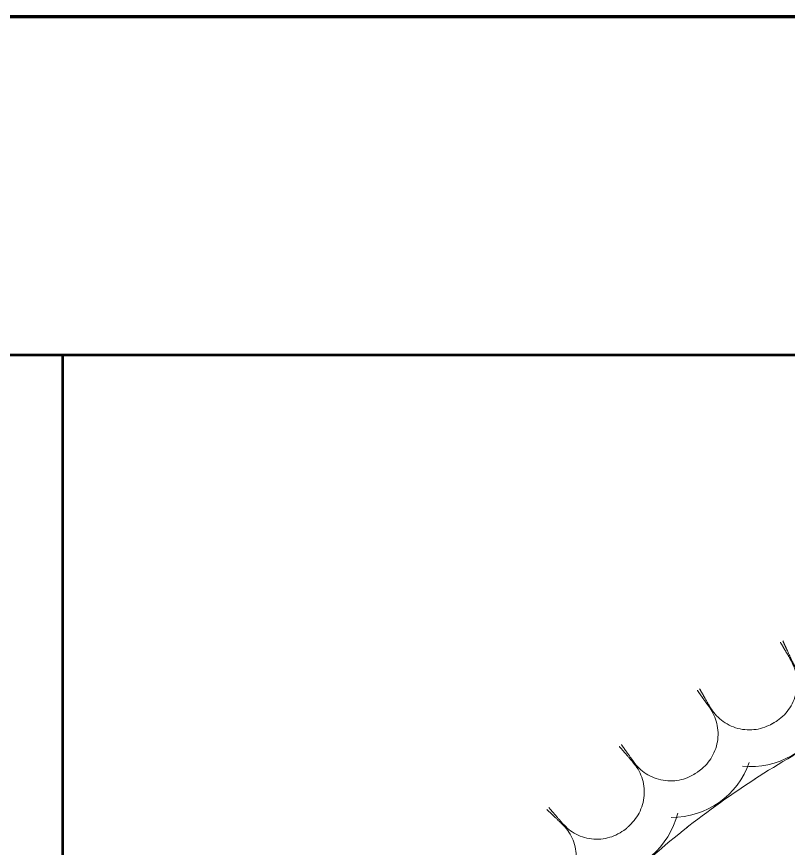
# Model space of a CAD drawing. Header units: feet. Extents: x 715168 to 716636, y 927703 to 928239.
# Drawn here: x 715781.95 to 715793.37, y 927850.63 to 927862.92 of the extents above; entities that cross this region are included whole.
import ezdxf

# ---------------------------------------------------------------- set-up
doc = ezdxf.new("R2010")
doc.units = ezdxf.units.FT
doc.header["$MEASUREMENT"] = 0
doc.layers.add('62', color=7, linetype='Continuous', lineweight=0)

msp = doc.modelspace()

# ---------------------------------------------------------------- linework, layer by layer
at = {"layer": '62', "color": 7, "linetype": 'Continuous', "lineweight": 53}
for p, q in [((715747.627, 927857.925), (715857.627, 927857.925)), ((715782.627, 927857.925), (715782.627, 927822.925))]:
    msp.add_line(p, q, dxfattribs=at)
at = {"layer": '62', "color": 7, "linetype": 'Continuous', "lineweight": 70, "flags": 128}
msp.add_lwpolyline([(715747.627, 927788.925), (715747.627, 927862.925), (715857.627, 927862.925)], dxfattribs=at)
at = {"layer": '62', "color": 7, "linetype": 'Continuous', "lineweight": 0}
for centre, major_axis, start_param, end_param in [((715792.805, 927853.052), (-1.218, 0), 1.472589, 2.70889), ((715800.547, 927839.667), (-14.235, 0), 5.189333, 5.282643), ((715791.638, 927852.299), (-1.218, 0), 1.567789, 2.804089), ((715800.617, 927839.71), (-14.235, 0), 5.284533, 5.377843), ((715790.547, 927851.439), (-1.218, 0), 1.662989, 2.899289), ((715800.683, 927839.76), (-14.235, 0), 5.379732, 5.473042)]:
    msp.add_ellipse(centre, major_axis=major_axis, ratio=0.999837, start_param=start_param, end_param=end_param, dxfattribs=at)
for points in [[(715793.283, 927853.696), (715793.348, 927853.553), (715793.414, 927853.409), (715793.692, 927852.801), (715794.301, 927853.078), (715794.32, 927853.087), (715794.338, 927853.096), (715794.947, 927853.374), (715794.669, 927853.982), (715794.604, 927854.126), (715794.538, 927854.269)], [(715792.052, 927852.986), (715792.131, 927852.849), (715792.21, 927852.712), (715792.545, 927852.133), (715793.124, 927852.467), (715793.142, 927852.478), (715793.16, 927852.488), (715793.739, 927852.822), (715793.405, 927853.402), (715793.326, 927853.539), (715793.247, 927853.675)], [(715790.895, 927852.161), (715790.986, 927852.033), (715791.078, 927851.904), (715791.466, 927851.359), (715792.011, 927851.747), (715792.028, 927851.759), (715792.045, 927851.771), (715792.59, 927852.159), (715792.202, 927852.704), (715792.11, 927852.833), (715792.019, 927852.962)], [(715789.821, 927851.231), (715789.925, 927851.111), (715790.028, 927850.992), (715790.466, 927850.487), (715790.972, 927850.924), (715790.988, 927850.938), (715791.003, 927850.952), (715791.509, 927851.39), (715791.07, 927851.895), (715790.967, 927852.015), (715790.864, 927852.134)], [(715788.841, 927850.202), (715788.955, 927850.093), (715789.069, 927849.984), (715789.553, 927849.523), (715790.015, 927850.007), (715790.029, 927850.022), (715790.044, 927850.036), (715790.505, 927850.521), (715790.021, 927850.982), (715789.907, 927851.091), (715789.793, 927851.2)]]:
    msp.add_rational_spline(points, [1, 1, 1, 0.707106781187, 1, 1, 1, 0.707106781187, 1, 1, 1], degree=2, knots=[0, 0, 0, 0.2, 0.2, 0.4, 0.4, 0.6, 0.6, 0.8, 0.8, 1, 1, 1], dxfattribs=at)

doc.saveas('drawing.dxf')
